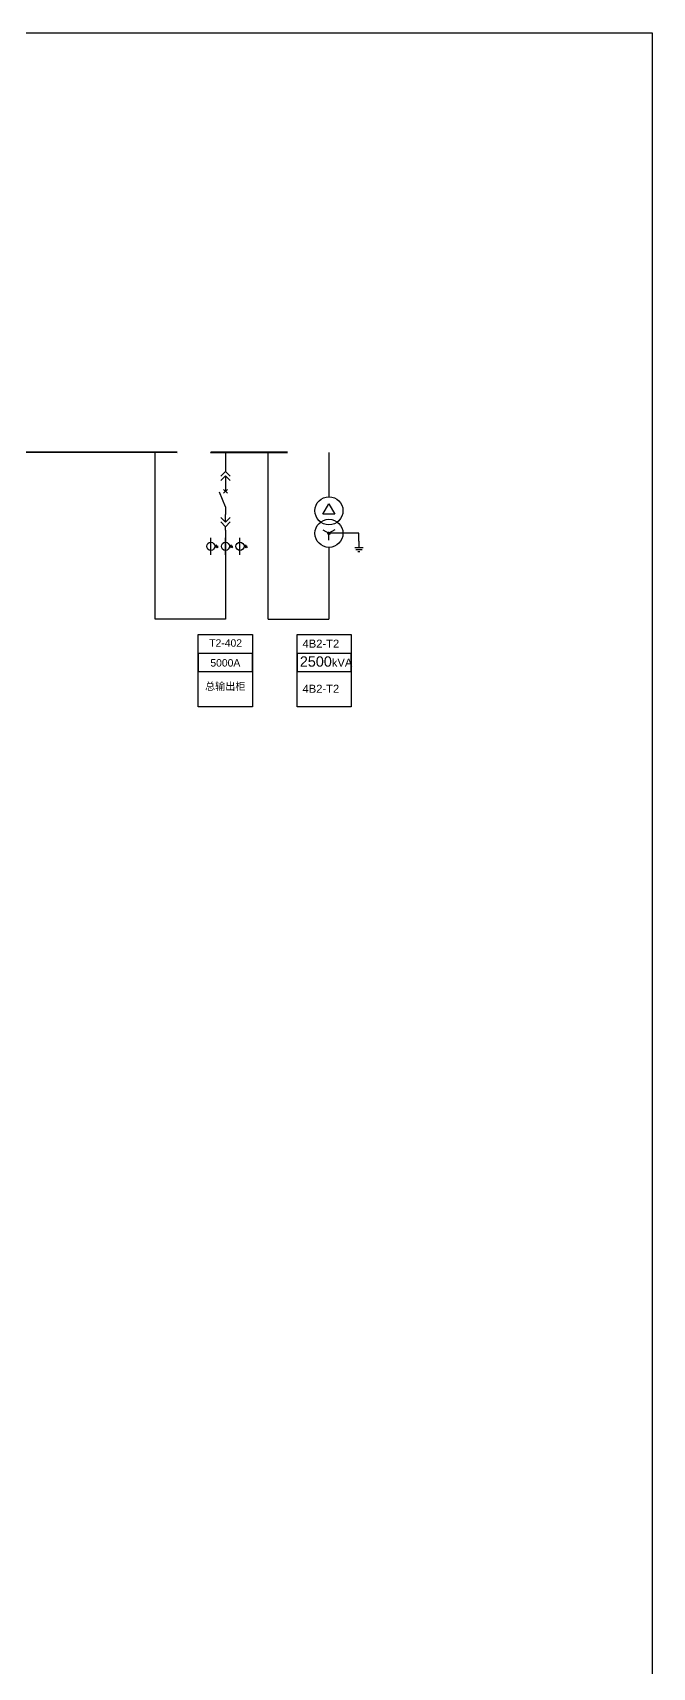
# Model space of a CAD drawing. Header units: millimetres. Extents: x -3460 to -460, y 6070 to 9130.
# Drawn here: x -1171.1 to -1111.5, y 6649.2 to 6806.5 of the extents above; entities that cross this region are included whole.
import ezdxf
from ezdxf.enums import TextEntityAlignment as Align

# ---------------------------------------------------------------- set-up
doc = ezdxf.new("R2010")
doc.units = ezdxf.units.MM
doc.header["$LTSCALE"] = 1000
doc.header["$MEASUREMENT"] = 0
doc.linetypes.add('CENTER', pattern=[2, 1.25, -0.25, 0.25, -0.25])
doc.linetypes.add('CONTINOUS', pattern=[0])
doc.styles.get("Standard").update_dxf_attribs({"font": 'arial.ttf'})

# ---------------------------------------------------------------- blocks, each defined once
blk = doc.blocks.new('DYDQAA05')
at = {"color": 0}
blk.add_lwpolyline([(0, 0), (0, -7)], dxfattribs=at)
blk = doc.blocks.new('DYDQAA03')
at = {"color": 0}
for points in [[(0, 0), (0, -1.5)], [(-2.12, -3.62), (0, -1.5)], [(-2.12, -5.62), (0, -3.5)], [(2.12, -3.62), (0, -1.5)], [(2.12, -5.62), (0, -3.5)], [(0, -3.5), (0, -7)]]:
    blk.add_lwpolyline(points, dxfattribs=at)
blk = doc.blocks.new('DYDQAA09')
at = {"color": 0}
blk.add_lwpolyline([(0, 0), (0, -3.5)], dxfattribs=at)
blk.add_lwpolyline([(0, 0), (0, -3.5)], dxfattribs=at)
blk.add_lwpolyline([(0, 0), (0, -3.5)], dxfattribs=at)
blk.add_lwpolyline([(0, 0), (0, -3.5)], dxfattribs=at)
blk.add_lwpolyline([(0, 0), (0, -3.5)], dxfattribs=at)
blk.add_lwpolyline([(0, 0), (0, -3.5)], dxfattribs=at)
blk.add_lwpolyline([(0, 0), (0, -3.5)], dxfattribs=at)
blk.add_lwpolyline([(0, 0), (0, -3.5)], dxfattribs=at)
blk.add_lwpolyline([(0, 0), (0, -3.5)], dxfattribs=at)
blk = doc.blocks.new('DYDQ0201')
at = {"color": 0}
for points in [[(0.86, -0.86), (-0.86, 0.86)], [(-0.86, -0.86), (0.86, 0.86)], [(0, -7), (-2.61, -0.37)]]:
    blk.add_lwpolyline(points, dxfattribs=at)
blk = doc.blocks.new('DYDQAA04')
at = {"color": 0}
for points in [[(0, -3.5), (0, 0)], [(-2.12, -1.38), (0, -3.5)], [(-2.12, -3.38), (0, -5.5)], [(2.12, -1.38), (0, -3.5)], [(2.12, -3.38), (0, -5.5)], [(0, -7), (0, -5.5)]]:
    blk.add_lwpolyline(points, dxfattribs=at)
blk = doc.blocks.new('A$C03DD39B5')
for p, q in [((417, 475), (283, 392)), ((417, 422), (283, 339)), ((350, 333), (350, 467))]:
    blk.add_line(p, q)
blk.add_lwpolyline([(700, 167), (0, 167)])
blk.add_circle((350, 167), 167)

msp = doc.modelspace()

# ---------------------------------------------------------------- linework, layer by layer
for p, q in [((-1159.3, 6750.04, -2020.22), (-1159.3, 6766.07, -2020.22)), ((-1148.43, 6750.04, -3805.6), (-1148.43, 6766.07, -2020.22)), ((-1142.57, 6766.07, 805.33), (-1142.57, 6761.82, -3805.6)), ((-1143.16, 6760.13, -3805.6), (-1142.57, 6761.15, -3805.6)), ((-1143.16, 6760.13, -3805.6), (-1142.57, 6761.15, -3805.6)), ((-1142.57, 6761.15, -3805.6), (-1141.99, 6760.13, -3805.6)), ((-1141.99, 6760.13, -3805.6), (-1143.16, 6760.13, -3805.6)), ((-1152.53, 6757.83, -2020.22), (-1152.53, 6756.19, -2020.22)), ((-1143.16, 6758.64, -3805.6), (-1142.57, 6758.3, -3805.6)), ((-1142.58, 6758.41, -3805.6), (-1142.68, 6758.31, -3805.6)), ((-1142.54, 6758.4, -3805.6), (-1142.67, 6758.27, -3805.6)), ((-1142.62, 6758.4, -3805.6), (-1142.67, 6758.35, -3805.6)), ((-1142.52, 6758.39, -3805.6), (-1142.66, 6758.25, -3805.6)), ((-1142.5, 6758.37, -3805.6), (-1142.64, 6758.23, -3805.6)), ((-1142.49, 6758.36, -3805.6), (-1142.63, 6758.22, -3805.6)), ((-1142.47, 6758.32, -3805.6), (-1142.59, 6758.2, -3805.6)), ((-1141.99, 6758.64, -3805.6), (-1142.57, 6758.3, -3805.6)), ((-1142.47, 6758.3, -3805.6), (-1142.57, 6758.2, -3805.6)), ((-1142.57, 6757.63, -3805.6), (-1142.57, 6758.3, -3805.6)), ((-1139.69, 6758.3, -3805.6), (-1142.57, 6758.3, -3805.6)), ((-1152.53, 6756.19, -2020.22), (-1152.53, 6750.04, -2020.22)), ((-1142.57, 6756.95, -3805.6), (-1142.57, 6750.04, -3805.6)), ((-1140.09, 6756.95, -3805.6), (-1139.28, 6756.95, -3805.6)), ((-1139.99, 6756.75, -3805.6), (-1139.38, 6756.75, -3805.6)), ((-1139.79, 6756.55, -3805.6), (-1139.59, 6756.55, -3805.6)), ((-1152.53, 6750.04, -2020.22), (-1159.3, 6750.04, -2020.22)), ((-1148.43, 6750.04, -3805.6), (-1142.57, 6750.04, -3805.6))]:
    msp.add_line(p, q)
at = {"linetype": 'CENTER', "ltscale": 0.5}
msp.add_line((-1139.69, 6757.56, -3805.6), (-1139.69, 6758.3, -3805.6), dxfattribs=at)
at = {"color": 1, "lineweight": 30, "ltscale": 0.002916}
msp.add_lwpolyline([(-1465.66, 6806.47), (-1111.46, 6806.47), (-1111.46, 6490.78), (-1465.66, 6490.78)], close=True, dxfattribs=at)
at = {"color": 1, "lineweight": 40, "ltscale": 100}
for points, elevation in [([(-1157.18, 6766.07), (-1267.05, 6766.2), (-1267.05, 6766.2)], -2838.1), ([(-1146.56, 6766.07), (-1153.93, 6766.07), (-1153.93, 6766.07)], -2994.52)]:
    msp.add_lwpolyline(points, dxfattribs=dict(at, elevation=elevation))
at = {"elevation": -3805.6}
msp.add_lwpolyline([(-1139.69, 6757.56), (-1139.69, 6756.95)], dxfattribs=at)
for points, elevation in [([(-1155.14, 6748.55), (-1149.93, 6748.55), (-1149.93, 6741.6), (-1155.14, 6741.6)], -2838.15), ([(-1145.63, 6748.55), (-1140.42, 6748.55), (-1140.42, 6741.6), (-1145.63, 6741.6)], -2265.91), ([(-1155.14, 6745), (-1149.93, 6745), (-1149.93, 6746.74), (-1155.14, 6746.74)], -2838.15), ([(-1145.63, 6745), (-1140.42, 6745), (-1140.42, 6746.74), (-1145.63, 6746.74)], -2265.91)]:
    msp.add_lwpolyline(points, close=True, dxfattribs=dict(elevation=elevation))
at = {"linetype": 'CONTINOUS'}
for centre in [(-1142.57, 6760.47, -3805.6), (-1142.57, 6758.3, -3805.6)]:
    msp.add_circle(centre, 1.35, dxfattribs=at)
msp.add_circle((-1142.57, 6758.3, -3805.6), 0.101)

# ---------------------------------------------------------------- block references
at = {"xscale": 0.2128954749704126, "yscale": 0.2128954749704126, "zscale": 0.2128954749704126}
for name, p in [('DYDQAA05', (-1152.53, 6766.07, -4221.43)), ('DYDQAA03', (-1152.53, 6764.58, -4221.43)), ('DYDQ0201', (-1152.53, 6762.34, -4221.43)), ('DYDQAA09', (-1152.53, 6763.09, -4221.43)), ('DYDQAA09', (-1152.53, 6760.85, -4221.43)), ('DYDQAA04', (-1152.53, 6760.11, -4221.43)), ('DYDQAA09', (-1152.53, 6758.62, -4221.43))]:
    msp.add_blockref(name, p, dxfattribs=at)
at = {"linetype": 'Continuous', "xscale": 0.002338875, "yscale": 0.002338875, "zscale": 0.002338875, "rotation": 270}
for p in [(-1154.33, 6757.87, -2020.22), (-1152.92, 6757.87, -2020.22), (-1151.52, 6757.87, -2020.22)]:
    msp.add_blockref('A$C03DD39B5', p, dxfattribs=at)

# ---------------------------------------------------------------- texts
at = {"lineweight": 0}
for s, p in [('T2-402', (-1152.51, 6747.39, -4221.43)), ('5000A', (-1152.54, 6745.48, -4221.43)), ('总输出柜', (-1152.55, 6743.22, -4221.43))]:
    msp.add_text(s, height=0.713, dxfattribs=at).set_placement(p, align=Align.CENTER)
at = {"width": 1.1343, "attachment_point": 1}
for s, insert, char_height in [('4B2-T2', (-1145.11, 6748.07, 1734.06), 0.77), ('{\\H0.9x;2500\\H0.77778x;kVA', (-1145.37, 6746.46, -3554.28), 1.1), ('4B2-T2', (-1145.11, 6743.73, 1734.06), 0.77)]:
    msp.add_mtext(s, dxfattribs=dict(at, insert=insert, char_height=char_height))

doc.saveas('drawing.dxf')
